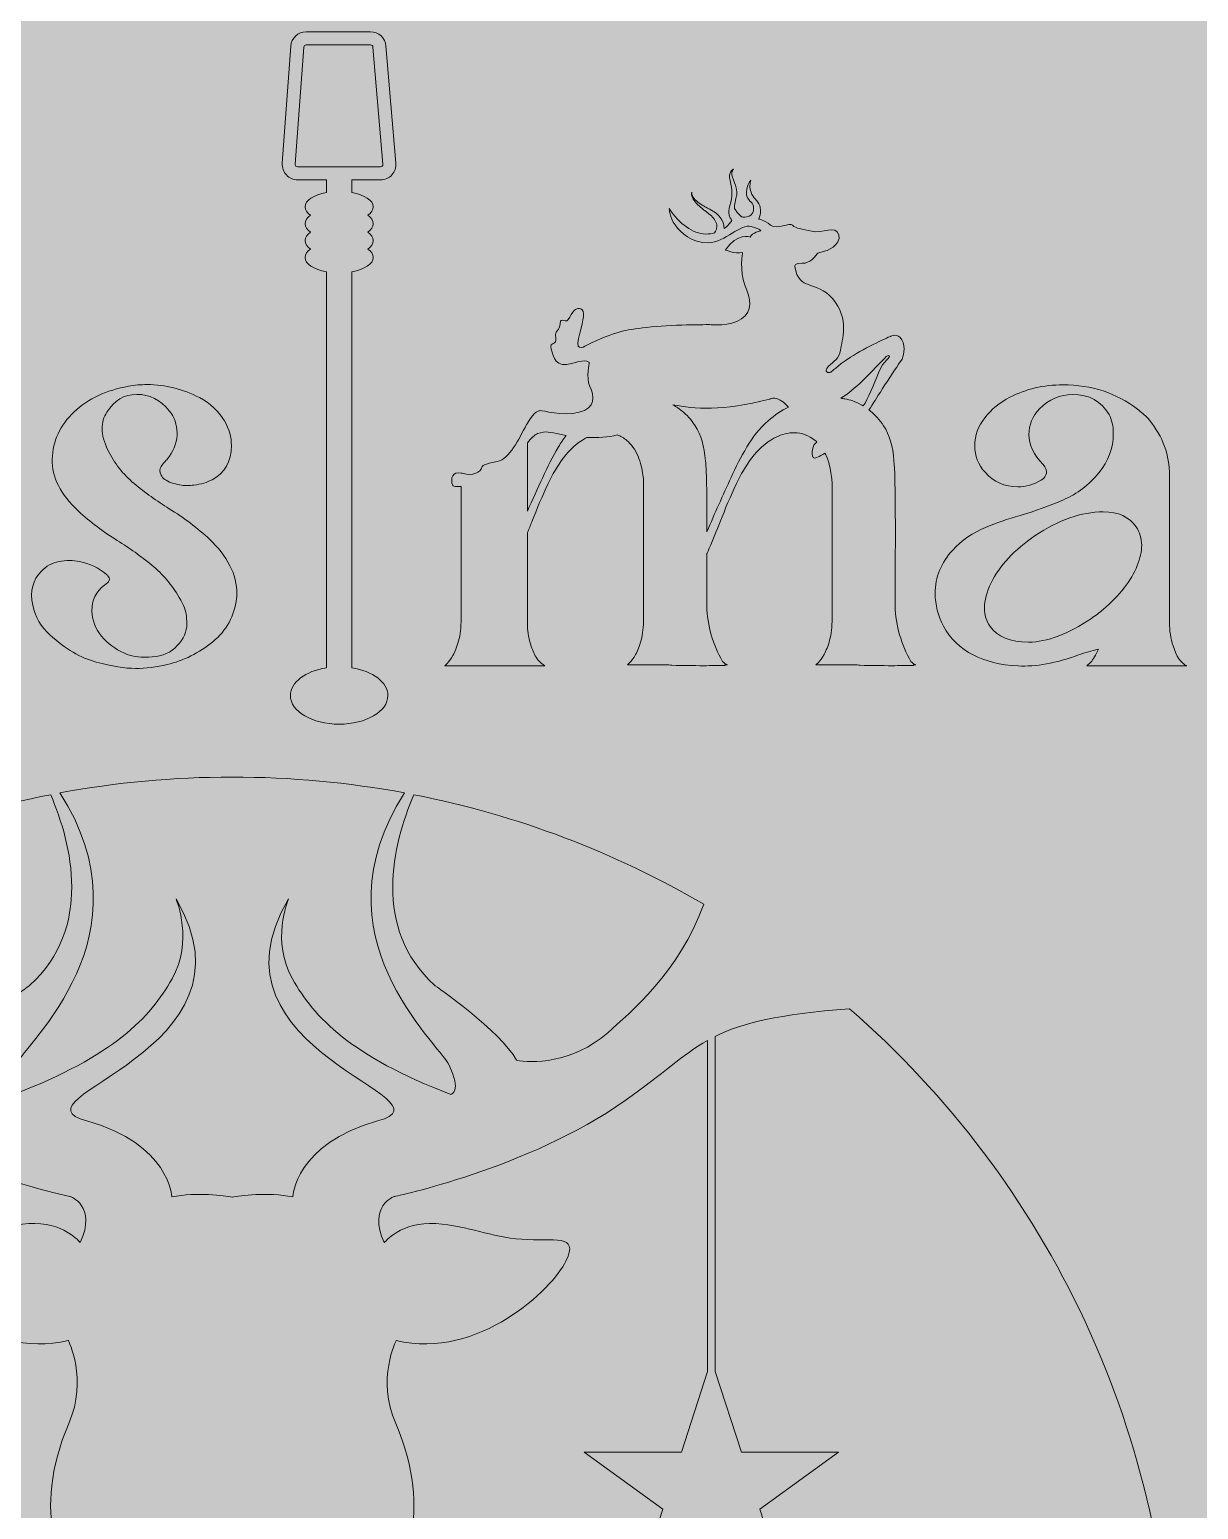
# Model space of a CAD drawing. Header units: centimetres. Extents: x 0 to 14, y -20 to 0.
# Drawn here: x 6.11 to 11.17, y -10.01 to -3.59 of the extents above; entities that cross this region are included whole.
import ezdxf

# ---------------------------------------------------------------- set-up
doc = ezdxf.new("R2010")
doc.units = ezdxf.units.CM
doc.header["$MEASUREMENT"] = 0
doc.layers.add('Layer 1', color=7, linetype='Continuous')

# ---------------------------------------------------------------- blocks, each defined once
blk = doc.blocks.new('block 3')
at = {"layer": 'Layer 1', "true_color": 0xe5c49d}
h = blk.add_hatch(color=31, dxfattribs=at)
h.dxf.hatch_style = 2
h.paths.add_polyline_path([(13.9627, -19.9756), (0.0073, -19.9756), (0.0073, -0.0394), (13.9627, -0.0394)])
blk = doc.blocks.new('block 2')
at = {"layer": 'Layer 1'}
blk.add_blockref('block 3', (0, 0), dxfattribs=at)
blk = doc.blocks.new('block 6')
at = {"layer": 'Layer 1', "lineweight": 0}
for points, knots in [([(13.0141, -0.4263), (13.0141, -0.4263), (0.9559, -0.4263), (0.9559, -0.4263), (0.6461, -0.4263), (0.3943, -0.6781), (0.3943, -0.9879), (0.3943, -0.9879), (0.3943, -19.0271), (0.3943, -19.0271), (0.3943, -19.3369), (0.6461, -19.5887), (0.9559, -19.5887), (0.9559, -19.5887), (2.2598, -19.5887), (2.2598, -19.5887), (2.2598, -19.5887), (2.2598, -18.2461), (2.2598, -18.2461), (1.7896, -18.2478), (1.3195, -18.2471), (0.8493, -18.2468), (0.8335, -18.2468), (0.8117, -18.2552), (0.8033, -18.2419), (0.7931, -18.2264), (0.8142, -18.2141), (0.8229, -18.2014), (1.0494, -17.8652), (1.2766, -17.5298), (1.5034, -17.1939), (1.5115, -17.182), (1.5284, -17.1697), (1.5224, -17.1563), (1.5143, -17.1387), (1.4932, -17.1482), (1.4781, -17.1482), (1.3765, -17.1472), (1.2745, -17.1475), (1.1626, -17.1475), (1.2133, -17.0726), (1.2583, -17.0054), (1.304, -16.9383), (1.4067, -16.7864), (1.5073, -16.633), (1.6138, -16.4836), (1.6947, -16.37), (1.7678, -16.2515), (1.8466, -16.1362), (1.8526, -16.1274), (1.8667, -16.1182), (1.8593, -16.1059), (1.8529, -16.0947), (1.8378, -16.0996), (1.8266, -16.0996), (1.7038, -16.0992), (1.5808, -16.0992), (1.4556, -16.0992), (1.5016, -16.03), (1.547, -15.96), (1.5941, -15.8907), (1.8593, -15.4983), (2.1248, -15.1062), (2.3903, -14.7137), (2.3927, -14.7102), (2.3952, -14.7063), (2.3977, -14.7028), (2.4268, -14.661), (2.4258, -14.6617), (2.4532, -14.7035), (2.6663, -15.0291), (2.8819, -15.3527), (3.0918, -15.6801), (3.1773, -15.8133), (3.2719, -15.941), (3.3499, -16.0792), (3.352, -16.0831), (3.3528, -16.0873), (3.3563, -16.0975), (3.23, -16.1094), (3.1055, -16.0929), (2.9782, -16.107), (3.1966, -16.4558), (3.4298, -16.7941), (3.6555, -17.1465), (3.6555, -17.1465), (3.3197, -17.1465), (3.3197, -17.1465), (3.3222, -17.1749), (3.3383, -17.1911), (3.3503, -17.2091), (3.5669, -17.541), (3.7842, -17.8723), (4.0012, -18.2042), (4.0089, -18.2158), (4.0262, -18.2274), (4.017, -18.2422), (4.01, -18.2535), (3.9921, -18.2468), (3.9794, -18.2468), (3.5064, -18.2471), (3.0335, -18.2471), (2.5605, -18.2471), (2.5605, -18.2471), (2.5605, -19.5887), (2.5605, -19.5887), (2.5605, -19.5887), (6.8345, -19.5887), (6.8345, -19.5887), (6.8345, -19.5887), (6.8345, -18.6097), (6.8345, -18.6097), (6.3643, -18.6111), (5.8945, -18.6107), (5.4244, -18.6104), (5.4085, -18.6104), (5.3867, -18.6185), (5.3783, -18.6055), (5.3681, -18.59), (5.3892, -18.5773), (5.3976, -18.5647), (5.6244, -18.2289), (5.8516, -17.8934), (6.0784, -17.5575), (6.0865, -17.5456), (6.1034, -17.5333), (6.0974, -17.5199), (6.0893, -17.502), (6.0682, -17.5118), (6.0531, -17.5115), (5.9511, -17.5108), (5.8495, -17.5111), (5.7377, -17.5111), (5.7883, -17.4359), (5.8333, -17.3687), (5.8787, -17.3019), (5.9817, -17.15), (6.0823, -16.9963), (6.1889, -16.8472), (6.2697, -16.7336), (6.3429, -16.6148), (6.4213, -16.4998), (6.4276, -16.491), (6.4413, -16.4815), (6.4343, -16.4695), (6.4276, -16.4583), (6.4129, -16.4628), (6.4013, -16.4628), (6.2785, -16.4625), (6.1558, -16.4628), (6.0306, -16.4628), (6.0763, -16.3936), (6.122, -16.3236), (6.1688, -16.254), (6.4343, -15.8615), (6.6998, -15.4694), (6.9653, -15.0773), (6.9678, -15.0735), (6.9702, -15.0699), (6.9727, -15.0661), (7.0019, -15.0246), (7.0008, -15.0253), (7.0283, -15.0671), (7.2414, -15.3924), (7.4566, -15.7163), (7.6665, -16.0433), (7.7523, -16.1769), (7.8466, -16.3046), (7.9246, -16.4428), (7.9267, -16.4463), (7.9278, -16.4509), (7.9313, -16.4611), (7.8051, -16.4727), (7.6802, -16.4565), (7.5529, -16.4706), (7.7713, -16.8191), (8.0044, -17.1574), (8.2306, -17.5097), (8.2306, -17.5097), (7.8944, -17.5097), (7.8944, -17.5097), (7.8972, -17.5386), (7.9134, -17.5547), (7.925, -17.5727), (8.1419, -17.9043), (8.3593, -18.2359), (8.5762, -18.5675), (8.5836, -18.5791), (8.6012, -18.5907), (8.5921, -18.6058), (8.5847, -18.6171), (8.5671, -18.6104), (8.5544, -18.6104), (8.0815, -18.6107), (7.6085, -18.6104), (7.1355, -18.6107), (7.1355, -18.6107), (7.1355, -19.5887), (7.1355, -19.5887), (7.1355, -19.5887), (11.4095, -19.5887), (11.4095, -19.5887), (11.4095, -19.5887), (11.4095, -18.2471), (11.4095, -18.2471), (10.9365, -18.2471), (10.4636, -18.2471), (9.9906, -18.2468), (9.9779, -18.2468), (9.96, -18.2535), (9.953, -18.2422), (9.9438, -18.2274), (9.9611, -18.2158), (9.9688, -18.2042), (10.1858, -17.8723), (10.4031, -17.541), (10.6197, -17.2091), (10.6317, -17.1911), (10.6478, -17.1749), (10.6503, -17.1465), (10.6503, -17.1465), (10.3145, -17.1465), (10.3145, -17.1465), (10.5402, -16.7941), (10.7734, -16.4558), (10.9918, -16.107), (10.8645, -16.0929), (10.74, -16.1094), (10.6137, -16.0975), (10.6172, -16.0873), (10.618, -16.0831), (10.6201, -16.0792), (10.6981, -15.941), (10.7927, -15.8133), (10.8782, -15.6801), (11.0881, -15.3527), (11.3037, -15.0291), (11.5168, -14.7035), (11.5442, -14.6617), (11.5432, -14.661), (11.5723, -14.7028), (11.5748, -14.7063), (11.5773, -14.7102), (11.5797, -14.7137), (11.8452, -15.1062), (12.1107, -15.4983), (12.3759, -15.8907), (12.423, -15.96), (12.4684, -16.03), (12.5144, -16.0992), (12.3892, -16.0992), (12.2662, -16.0992), (12.1434, -16.0996), (12.1322, -16.0996), (12.1171, -16.0947), (12.1107, -16.1059), (12.1033, -16.1182), (12.1174, -16.1274), (12.1234, -16.1362), (12.2022, -16.2515), (12.2753, -16.37), (12.3562, -16.4836), (12.4627, -16.633), (12.5633, -16.7864), (12.666, -16.9383), (12.7117, -17.0054), (12.7567, -17.0726), (12.8074, -17.1475), (12.6955, -17.1475), (12.5935, -17.1472), (12.4919, -17.1482), (12.4768, -17.1482), (12.4557, -17.1387), (12.4476, -17.1563), (12.4416, -17.1697), (12.4585, -17.182), (12.4666, -17.1939), (12.6934, -17.5298), (12.9206, -17.8652), (13.1471, -18.2014), (13.1558, -18.2141), (13.1769, -18.2264), (13.1667, -18.2419), (13.1583, -18.2552), (13.1365, -18.2468), (13.1207, -18.2468), (12.6505, -18.2471), (12.1804, -18.2478), (11.7102, -18.2461), (11.7102, -18.2461), (11.7102, -19.5887), (11.7102, -19.5887), (11.7102, -19.5887), (13.0141, -19.5887), (13.0141, -19.5887), (13.3239, -19.5887), (13.5757, -19.3369), (13.5757, -19.0271), (13.5757, -19.0271), (13.5757, -0.9879), (13.5757, -0.9879), (13.5757, -0.6781), (13.3239, -0.4263), (13.0141, -0.4263)], [0, 0, 0, 0, 1, 1, 1, 2, 2, 2, 3, 3, 3, 4, 4, 4, 5, 5, 5, 6, 6, 6, 7, 7, 7, 8, 8, 8, 9, 9, 9, 10, 10, 10, 11, 11, 11, 12, 12, 12, 13, 13, 13, 14, 14, 14, 15, 15, 15, 16, 16, 16, 17, 17, 17, 18, 18, 18, 19, 19, 19, 20, 20, 20, 21, 21, 21, 22, 22, 22, 23, 23, 23, 24, 24, 24, 25, 25, 25, 26, 26, 26, 27, 27, 27, 28, 28, 28, 29, 29, 29, 30, 30, 30, 31, 31, 31, 32, 32, 32, 33, 33, 33, 34, 34, 34, 35, 35, 35, 36, 36, 36, 37, 37, 37, 38, 38, 38, 39, 39, 39, 40, 40, 40, 41, 41, 41, 42, 42, 42, 43, 43, 43, 44, 44, 44, 45, 45, 45, 46, 46, 46, 47, 47, 47, 48, 48, 48, 49, 49, 49, 50, 50, 50, 51, 51, 51, 52, 52, 52, 53, 53, 53, 54, 54, 54, 55, 55, 55, 56, 56, 56, 57, 57, 57, 58, 58, 58, 59, 59, 59, 60, 60, 60, 61, 61, 61, 62, 62, 62, 63, 63, 63, 64, 64, 64, 65, 65, 65, 66, 66, 66, 67, 67, 67, 68, 68, 68, 69, 69, 69, 70, 70, 70, 71, 71, 71, 72, 72, 72, 73, 73, 73, 74, 74, 74, 75, 75, 75, 76, 76, 76, 77, 77, 77, 78, 78, 78, 79, 79, 79, 80, 80, 80, 81, 81, 81, 82, 82, 82, 83, 83, 83, 84, 84, 84, 85, 85, 85, 86, 86, 86, 87, 87, 87, 88, 88, 88, 89, 89, 89, 90, 90, 90, 91, 91, 91, 92, 92, 92, 93, 93, 93, 94, 94, 94, 95, 95, 95, 96, 96, 96, 97, 97, 97, 98, 98, 98, 99, 99, 99, 100, 100, 100, 101, 101, 101, 101]), ([(7.3057, -3.5989), (7.3057, -3.5989), (7.5846, -3.5989), (7.5846, -3.5989), (7.6197, -3.5989), (7.6486, -3.6253), (7.6514, -3.6605), (7.6514, -3.6605), (7.6946, -4.1683), (7.6946, -4.1683), (7.696, -4.1873), (7.6897, -4.2059), (7.6771, -4.2196), (7.6644, -4.2333), (7.6461, -4.2414), (7.6275, -4.2414), (7.6275, -4.2414), (7.504, -4.2414), (7.504, -4.2414), (7.504, -4.2414), (7.504, -4.2963), (7.504, -4.2963), (7.5582, -4.3061), (7.5965, -4.33), (7.5965, -4.3582), (7.5965, -4.3719), (7.5877, -4.3842), (7.5723, -4.3947), (7.5877, -4.4053), (7.5965, -4.418), (7.5965, -4.4313), (7.5965, -4.445), (7.5877, -4.4573), (7.5723, -4.4679), (7.5877, -4.4784), (7.5965, -4.4911), (7.5965, -4.5045), (7.5965, -4.5182), (7.5877, -4.5308), (7.5723, -4.5414), (7.5877, -4.5516), (7.5965, -4.5642), (7.5965, -4.578), (7.5965, -4.6057), (7.5582, -4.63), (7.504, -4.6398), (7.504, -4.6398), (7.504, -6.3573), (7.504, -6.3573), (7.5937, -6.3717), (7.6598, -6.4203), (7.6598, -6.4776), (7.6598, -6.5462), (7.5652, -6.6021), (7.4485, -6.6021), (7.3317, -6.6021), (7.2371, -6.5462), (7.2371, -6.4776), (7.2371, -6.4203), (7.3032, -6.3717), (7.3929, -6.3573), (7.3929, -6.3573), (7.3929, -4.6398), (7.3929, -4.6398), (7.3388, -4.63), (7.3004, -4.6057), (7.3004, -4.578), (7.3004, -4.5642), (7.3092, -4.5516), (7.3243, -4.5414), (7.3092, -4.5308), (7.3004, -4.5182), (7.3004, -4.5045), (7.3004, -4.4911), (7.3092, -4.4784), (7.3243, -4.4679), (7.3092, -4.4573), (7.3004, -4.445), (7.3004, -4.4313), (7.3004, -4.418), (7.3092, -4.4053), (7.3243, -4.3947), (7.3092, -4.3842), (7.3004, -4.3719), (7.3004, -4.3582), (7.3004, -4.33), (7.3388, -4.3061), (7.3929, -4.2963), (7.3929, -4.2963), (7.3929, -4.2414), (7.3929, -4.2414), (7.3929, -4.2414), (7.2688, -4.2414), (7.2688, -4.2414), (7.2501, -4.2414), (7.2322, -4.2337), (7.2196, -4.22), (7.2069, -4.2063), (7.2006, -4.1876), (7.202, -4.1693), (7.202, -4.1693), (7.2385, -3.6615), (7.2385, -3.6615), (7.2414, -3.6264), (7.2705, -3.5989), (7.3057, -3.5989)], [0, 0, 0, 0, 1, 1, 1, 2, 2, 2, 3, 3, 3, 4, 4, 4, 5, 5, 5, 6, 6, 6, 7, 7, 7, 8, 8, 8, 9, 9, 9, 10, 10, 10, 11, 11, 11, 12, 12, 12, 13, 13, 13, 14, 14, 14, 15, 15, 15, 16, 16, 16, 17, 17, 17, 18, 18, 18, 19, 19, 19, 20, 20, 20, 21, 21, 21, 22, 22, 22, 23, 23, 23, 24, 24, 24, 25, 25, 25, 26, 26, 26, 27, 27, 27, 28, 28, 28, 29, 29, 29, 30, 30, 30, 31, 31, 31, 32, 32, 32, 33, 33, 33, 34, 34, 34, 35, 35, 35, 35]), ([(7.977, -5.5127), (7.9795, -5.513), (7.9826, -5.5137), (7.9855, -5.5148), (8.0273, -5.5278), (8.0635, -5.5056), (8.0653, -5.4923), (8.0667, -5.4792), (8.0769, -5.474), (8.1328, -5.4627), (8.1891, -5.4515), (8.2253, -5.3657), (8.2612, -5.3024), (8.2622, -5.3003), (8.2633, -5.2981), (8.2647, -5.2964), (8.2977, -5.2394), (8.3139, -5.2443), (8.3206, -5.2419), (8.3273, -5.2394), (8.4166, -5.2679), (8.489, -5.2493), (8.5615, -5.2306), (8.5537, -5.1786), (8.5355, -5.1378), (8.5168, -5.0966), (8.533, -5.0355), (8.533, -5.0355), (8.533, -5.0355), (8.5298, -5.0144), (8.4577, -5.0369), (8.3856, -5.0594), (8.3779, -5.0108), (8.3677, -4.975), (8.3575, -4.9388), (8.3941, -4.9623), (8.3878, -4.9261), (8.3814, -4.8902), (8.406, -4.8976), (8.4067, -4.8638), (8.4071, -4.8304), (8.4324, -4.874), (8.4482, -4.8371), (8.4637, -4.7998), (8.4876, -4.7904), (8.5017, -4.8051), (8.5154, -4.8195), (8.5027, -4.8638), (8.4862, -4.9296), (8.4697, -4.9954), (8.5217, -4.9577), (8.5217, -4.9577), (8.6494, -4.8983), (8.6814, -4.8927), (8.782, -4.8811), (8.8822, -4.8691), (9.0513, -4.8691), (9.0559, -4.8691), (9.0601, -4.8691), (9.1428, -4.8786), (9.193, -4.8442), (9.2437, -4.8097), (9.2314, -4.758), (9.2071, -4.6972), (9.1832, -4.6367), (9.1969, -4.5565), (9.1969, -4.5565), (9.1624, -4.5639), (9.1231, -4.5452), (9.1231, -4.5452), (9.1741, -4.4686), (9.2303, -4.489), (9.2303, -4.489), (9.2384, -4.4693), (9.2767, -4.4626), (9.2767, -4.4626), (9.2767, -4.4626), (9.2795, -4.457), (9.2349, -4.4429), (9.1902, -4.4292), (9.1217, -4.5118), (9.0492, -4.5136), (8.9771, -4.5161), (8.9293, -4.4707), (8.9047, -4.4369), (8.8797, -4.4035), (8.8797, -4.3656), (8.8797, -4.3656), (8.9223, -4.4327), (8.9824, -4.4749), (9.0369, -4.476), (9.0513, -4.476), (9.0647, -4.4739), (9.0752, -4.4714), (9.0752, -4.4714), (9.0749, -4.4711), (9.0749, -4.4711), (9.0749, -4.4711), (9.0752, -4.4707), (9.0752, -4.4707), (9.0756, -4.4703), (9.0759, -4.47), (9.0763, -4.47), (9.0766, -4.4689), (9.077, -4.4682), (9.0777, -4.4675), (9.0788, -4.4661), (9.0798, -4.4647), (9.0805, -4.463), (9.0816, -4.4612), (9.0823, -4.4594), (9.083, -4.458), (9.0837, -4.4559), (9.0844, -4.4545), (9.0847, -4.4524), (9.0865, -4.4454), (9.0865, -4.4376), (9.084, -4.4299), (9.0795, -4.4148), (9.0664, -4.4), (9.0513, -4.3881), (9.0475, -4.3852), (9.0439, -4.3821), (9.0394, -4.3789), (9.0352, -4.3758), (9.0309, -4.3729), (9.0271, -4.3694), (9.019, -4.3631), (9.0109, -4.3564), (9.0035, -4.349), (8.9961, -4.3416), (8.9891, -4.3336), (8.9835, -4.3248), (8.981, -4.3202), (8.9785, -4.3153), (8.9771, -4.3103), (8.9757, -4.3054), (8.975, -4.2998), (8.9771, -4.2952), (8.9761, -4.3001), (8.9775, -4.3051), (8.9792, -4.3096), (8.9813, -4.3142), (8.9842, -4.3181), (8.9873, -4.322), (8.994, -4.3293), (9.0014, -4.336), (9.0095, -4.342), (9.0176, -4.348), (9.026, -4.3532), (9.0348, -4.3582), (9.039, -4.3606), (9.0436, -4.3627), (9.0478, -4.3652), (9.0524, -4.3673), (9.0569, -4.3701), (9.0619, -4.3729), (9.0619, -4.3729), (9.0686, -4.3768), (9.0686, -4.3768), (9.071, -4.3782), (9.0731, -4.38), (9.0752, -4.3814), (9.0752, -4.3814), (9.0823, -4.3863), (9.0823, -4.3863), (9.0844, -4.3881), (9.0861, -4.3898), (9.0886, -4.3919), (9.0904, -4.3937), (9.0925, -4.3954), (9.0946, -4.3976), (9.0946, -4.3976), (9.1002, -4.4046), (9.1002, -4.4046), (9.1013, -4.4056), (9.1023, -4.4067), (9.103, -4.4081), (9.103, -4.4081), (9.1055, -4.4116), (9.1055, -4.4116), (9.1055, -4.4116), (9.1076, -4.4155), (9.1076, -4.4155), (9.1086, -4.4169), (9.1093, -4.4183), (9.11, -4.4197), (9.115, -4.4296), (9.1171, -4.4412), (9.1171, -4.4528), (9.1343, -4.4405), (9.1452, -4.426), (9.1508, -4.418), (9.1417, -4.399), (9.1312, -4.3933), (9.1424, -4.3522), (9.1537, -4.3114), (9.1533, -4.2864), (9.1431, -4.2446), (9.1333, -4.2048), (9.1558, -4.1954), (9.1579, -4.1946), (9.1558, -4.1964), (9.1424, -4.2091), (9.1575, -4.2411), (9.1737, -4.2752), (9.1741, -4.2991), (9.1709, -4.311), (9.1677, -4.323), (9.16, -4.3515), (9.1628, -4.3649), (9.166, -4.3779), (9.193, -4.4018), (9.193, -4.4018), (9.193, -4.4018), (9.2381, -4.4102), (9.244, -4.375), (9.25, -4.3399), (9.2321, -4.343), (9.2187, -4.3188), (9.2138, -4.3093), (9.2145, -4.3001), (9.2145, -4.2921), (9.2152, -4.2681), (9.2272, -4.2506), (9.2328, -4.2428), (9.2296, -4.2551), (9.2264, -4.2748), (9.2338, -4.2952), (9.2433, -4.322), (9.263, -4.3283), (9.2715, -4.3539), (9.2753, -4.3652), (9.2778, -4.3838), (9.2676, -4.4109), (9.2676, -4.4109), (9.289, -4.4148), (9.3186, -4.4373), (9.3478, -4.4598), (9.4012, -4.4229), (9.4142, -4.438), (9.4276, -4.4535), (9.4536, -4.4524), (9.4976, -4.464), (9.5419, -4.476), (9.602, -4.4348), (9.6143, -4.4798), (9.6263, -4.5249), (9.5619, -4.5505), (9.5433, -4.553), (9.5247, -4.5551), (9.5197, -4.5632), (9.5162, -4.5674), (9.513, -4.572), (9.4898, -4.6043), (9.4557, -4.6026), (9.4213, -4.6008), (9.4234, -4.6163), (9.4234, -4.6163), (9.4424, -4.7278), (9.5145, -4.6729), (9.588, -4.7569), (9.6618, -4.8413), (9.6277, -4.9398), (9.6221, -4.9792), (9.6168, -5.0189), (9.5925, -5.0253), (9.569, -5.0509), (9.5458, -5.0766), (9.5704, -5.0798), (9.5799, -5.0752), (9.589, -5.071), (9.5989, -5.0537), (9.6646, -5.0105), (9.7304, -4.9672), (9.8394, -4.9194), (9.8394, -4.9194), (9.8394, -4.9194), (9.8693, -4.9025), (9.8883, -4.9345), (9.9073, -4.9665), (9.89, -5.0165), (9.89, -5.0165), (9.89, -5.0165), (9.787, -5.1712), (9.7666, -5.2053), (9.7613, -5.2137), (9.7539, -5.2257), (9.7451, -5.2391), (9.7473, -5.2408), (9.7497, -5.2426), (9.7522, -5.2443), (9.7708, -5.2595), (9.7898, -5.2806), (9.8088, -5.308), (9.8338, -5.3467), (9.8485, -5.3973), (9.8535, -5.4596), (9.857, -5.4972), (9.8587, -5.5591), (9.8587, -5.6456), (9.8587, -5.6456), (9.8598, -5.775), (9.8598, -5.775), (9.8598, -5.775), (9.8587, -5.9047), (9.8587, -5.9047), (9.8587, -5.9047), (9.8587, -6.0901), (9.8587, -6.0901), (9.8594, -6.1319), (9.8658, -6.1734), (9.8781, -6.2142), (9.8897, -6.255), (9.9058, -6.2933), (9.9273, -6.3299), (9.9333, -6.3366), (9.9403, -6.3415), (9.9484, -6.3447), (9.9484, -6.3447), (9.9364, -6.3447), (9.9364, -6.3447), (9.9364, -6.345), (9.9368, -6.3454), (9.9375, -6.3454), (9.9375, -6.3461), (9.9375, -6.3468), (9.9382, -6.3471), (9.908, -6.3478), (9.877, -6.3482), (9.8461, -6.3482), (9.8, -6.3482), (9.7536, -6.3475), (9.7075, -6.3464), (9.7029, -6.3464), (9.6984, -6.3457), (9.6938, -6.3447), (9.6938, -6.3447), (9.5148, -6.3447), (9.5148, -6.3447), (9.5148, -6.3447), (9.5257, -6.3345), (9.5257, -6.3345), (9.5331, -6.3271), (9.5412, -6.3158), (9.5503, -6.2997), (9.5595, -6.2842), (9.5676, -6.2631), (9.5746, -6.2374), (9.5816, -6.2114), (9.5851, -6.1797), (9.5851, -6.1421), (9.5851, -6.1421), (9.5851, -5.5517), (9.5851, -5.5517), (9.5844, -5.5334), (9.5809, -5.5098), (9.5746, -5.4814), (9.5704, -5.4624), (9.5637, -5.4441), (9.5545, -5.4265), (9.5303, -5.4409), (9.5081, -5.4529), (9.5036, -5.4451), (9.4948, -5.4314), (9.4979, -5.3899), (9.5194, -5.3783), (9.5169, -5.3762), (9.5145, -5.3737), (9.512, -5.3716), (9.4842, -5.3491), (9.454, -5.3379), (9.4216, -5.3379), (9.4216, -5.3379), (9.4118, -5.3379), (9.4118, -5.3379), (9.3847, -5.34), (9.3587, -5.3477), (9.333, -5.3618), (9.2954, -5.3836), (9.2634, -5.4121), (9.2374, -5.4469), (9.2113, -5.4821), (9.1892, -5.5193), (9.1709, -5.5587), (9.1452, -5.6129), (9.1217, -5.6681), (9.1006, -5.724), (9.0851, -5.7623), (9.0696, -5.8003), (9.0531, -5.8379), (9.0531, -5.8379), (9.0475, -5.8509), (9.0475, -5.8509), (9.0464, -5.8534), (9.0454, -5.8555), (9.0446, -5.8573), (9.0436, -5.859), (9.0429, -5.8608), (9.0422, -5.8618), (9.0422, -5.8618), (9.0422, -6.0901), (9.0422, -6.0901), (9.0432, -6.1319), (9.0496, -6.1734), (9.0612, -6.2142), (9.0728, -6.255), (9.0893, -6.2933), (9.1104, -6.3299), (9.1171, -6.3366), (9.1245, -6.3415), (9.1326, -6.3447), (9.1326, -6.3447), (9.1195, -6.3447), (9.1195, -6.3447), (9.1195, -6.3447), (9.1206, -6.3454), (9.1206, -6.3454), (9.121, -6.3461), (9.1213, -6.3468), (9.1213, -6.3471), (9.0911, -6.3478), (9.0601, -6.3482), (9.0295, -6.3482), (8.9835, -6.3482), (8.9377, -6.3475), (8.8913, -6.3464), (8.8864, -6.3464), (8.8822, -6.3457), (8.878, -6.3447), (8.878, -6.3447), (8.699, -6.3447), (8.699, -6.3447), (8.699, -6.3447), (8.7088, -6.3345), (8.7088, -6.3345), (8.7162, -6.3271), (8.7246, -6.3158), (8.7338, -6.2997), (8.7426, -6.2842), (8.7507, -6.2631), (8.7577, -6.2374), (8.7647, -6.2114), (8.7682, -6.1797), (8.7682, -6.1421), (8.7682, -6.1421), (8.7682, -5.5517), (8.7682, -5.5517), (8.7675, -5.5334), (8.764, -5.5098), (8.7577, -5.4814), (8.7514, -5.4525), (8.7394, -5.4258), (8.7218, -5.4001), (8.7137, -5.3892), (8.7049, -5.3797), (8.6955, -5.3716), (8.6824, -5.3611), (8.6684, -5.3527), (8.654, -5.347), (8.6163, -5.3586), (8.5674, -5.3604), (8.5228, -5.3583), (8.5207, -5.3593), (8.5186, -5.3604), (8.5165, -5.3618), (8.4788, -5.3836), (8.4468, -5.4121), (8.4205, -5.4469), (8.3944, -5.4821), (8.3723, -5.5193), (8.354, -5.5587), (8.329, -5.6136), (8.3055, -5.6684), (8.2837, -5.724), (8.2777, -5.7398), (8.2714, -5.7553), (8.2647, -5.7708), (8.2647, -5.7708), (8.2647, -6.1875), (8.2647, -6.1875), (8.2647, -6.1875), (8.2682, -6.2086), (8.2682, -6.2086), (8.2699, -6.2226), (8.2738, -6.2392), (8.2791, -6.2578), (8.2847, -6.2768), (8.2925, -6.2947), (8.3023, -6.3116), (8.3125, -6.3288), (8.3252, -6.3408), (8.3403, -6.3482), (8.3403, -6.3482), (7.9067, -6.3482), (7.9067, -6.3482), (7.9067, -6.3482), (7.9179, -6.3373), (7.9179, -6.3373), (7.9243, -6.3306), (7.9324, -6.3193), (7.9415, -6.3035), (7.9506, -6.2877), (7.9587, -6.267), (7.9661, -6.2409), (7.9735, -6.2153), (7.977, -6.1829), (7.977, -6.1446), (7.977, -6.1446), (7.977, -5.571), (7.977, -5.571), (7.9559, -5.5731), (7.9461, -5.5696), (7.9429, -5.5679), (7.9419, -5.5672), (7.9415, -5.5668), (7.9415, -5.5668), (7.9278, -5.5341), (7.9411, -5.5056), (7.977, -5.5127)], [0, 0, 0, 0, 1, 1, 1, 2, 2, 2, 3, 3, 3, 4, 4, 4, 5, 5, 5, 6, 6, 6, 7, 7, 7, 8, 8, 8, 9, 9, 9, 10, 10, 10, 11, 11, 11, 12, 12, 12, 13, 13, 13, 14, 14, 14, 15, 15, 15, 16, 16, 16, 17, 17, 17, 18, 18, 18, 19, 19, 19, 20, 20, 20, 21, 21, 21, 22, 22, 22, 23, 23, 23, 24, 24, 24, 25, 25, 25, 26, 26, 26, 27, 27, 27, 28, 28, 28, 29, 29, 29, 30, 30, 30, 31, 31, 31, 32, 32, 32, 33, 33, 33, 34, 34, 34, 35, 35, 35, 36, 36, 36, 37, 37, 37, 38, 38, 38, 39, 39, 39, 40, 40, 40, 41, 41, 41, 42, 42, 42, 43, 43, 43, 44, 44, 44, 45, 45, 45, 46, 46, 46, 47, 47, 47, 48, 48, 48, 49, 49, 49, 50, 50, 50, 51, 51, 51, 52, 52, 52, 53, 53, 53, 54, 54, 54, 55, 55, 55, 56, 56, 56, 57, 57, 57, 58, 58, 58, 59, 59, 59, 60, 60, 60, 61, 61, 61, 62, 62, 62, 63, 63, 63, 64, 64, 64, 65, 65, 65, 66, 66, 66, 67, 67, 67, 68, 68, 68, 69, 69, 69, 70, 70, 70, 71, 71, 71, 72, 72, 72, 73, 73, 73, 74, 74, 74, 75, 75, 75, 76, 76, 76, 77, 77, 77, 78, 78, 78, 79, 79, 79, 80, 80, 80, 81, 81, 81, 82, 82, 82, 83, 83, 83, 84, 84, 84, 85, 85, 85, 86, 86, 86, 87, 87, 87, 88, 88, 88, 89, 89, 89, 90, 90, 90, 91, 91, 91, 92, 92, 92, 93, 93, 93, 94, 94, 94, 95, 95, 95, 96, 96, 96, 97, 97, 97, 98, 98, 98, 99, 99, 99, 100, 100, 100, 101, 101, 101, 102, 102, 102, 103, 103, 103, 104, 104, 104, 105, 105, 105, 106, 106, 106, 107, 107, 107, 108, 108, 108, 109, 109, 109, 110, 110, 110, 111, 111, 111, 112, 112, 112, 113, 113, 113, 114, 114, 114, 115, 115, 115, 116, 116, 116, 117, 117, 117, 118, 118, 118, 119, 119, 119, 120, 120, 120, 121, 121, 121, 122, 122, 122, 123, 123, 123, 124, 124, 124, 125, 125, 125, 126, 126, 126, 127, 127, 127, 128, 128, 128, 129, 129, 129, 130, 130, 130, 131, 131, 131, 132, 132, 132, 133, 133, 133, 134, 134, 134, 135, 135, 135, 136, 136, 136, 137, 137, 137, 138, 138, 138, 139, 139, 139, 140, 140, 140, 141, 141, 141, 142, 142, 142, 143, 143, 143, 144, 144, 144, 145, 145, 145, 146, 146, 146, 147, 147, 147, 148, 148, 148, 149, 149, 149, 150, 150, 150, 151, 151, 151, 152, 152, 152, 153, 153, 153, 154, 154, 154, 155, 155, 155, 156, 156, 156, 157, 157, 157, 158, 158, 158, 159, 159, 159, 160, 160, 160, 161, 161, 161, 162, 162, 162, 163, 163, 163, 164, 164, 164, 165, 165, 165, 166, 166, 166, 167, 167, 167, 168, 168, 168, 169, 169, 169, 170, 170, 170, 171, 171, 171, 172, 172, 172, 173, 173, 173, 173]), ([(6.1576, -5.9385), (6.1787, -5.9164), (6.2043, -5.9026), (6.2342, -5.8967), (6.249, -5.8935), (6.2645, -5.8921), (6.2796, -5.8921), (6.2943, -5.8921), (6.3088, -5.8935), (6.3235, -5.8967), (6.3668, -5.9055), (6.4051, -5.9241), (6.4385, -5.9512), (6.442, -5.9543), (6.4456, -5.9578), (6.4484, -5.9624), (6.4508, -5.9652), (6.4522, -5.9687), (6.4522, -5.9723), (6.4522, -5.9723), (6.4522, -5.9751), (6.4522, -5.9751), (6.4515, -5.9796), (6.4494, -5.9839), (6.4459, -5.9874), (6.442, -5.9906), (6.4378, -5.9937), (6.4329, -5.9969), (6.4329, -5.9969), (6.4311, -5.9986), (6.4311, -5.9986), (6.3946, -6.0275), (6.3763, -6.064), (6.3763, -6.1091), (6.3763, -6.114), (6.3766, -6.1189), (6.3773, -6.1238), (6.3826, -6.1657), (6.3998, -6.2019), (6.429, -6.2318), (6.4579, -6.262), (6.4909, -6.2842), (6.5289, -6.299), (6.5563, -6.3092), (6.5926, -6.313), (6.6379, -6.3102), (6.6833, -6.3077), (6.7195, -6.2912), (6.7469, -6.2613), (6.7744, -6.2318), (6.7881, -6.1998), (6.7881, -6.1657), (6.7881, -6.1632), (6.7874, -6.1523), (6.7863, -6.1323), (6.7849, -6.1126), (6.7747, -6.0859), (6.755, -6.0524), (6.7234, -5.9976), (6.684, -5.9512), (6.6365, -5.9125), (6.589, -5.8738), (6.5391, -5.8379), (6.4867, -5.8052), (6.4259, -5.7676), (6.3696, -5.7247), (6.3179, -5.6776), (6.2405, -5.6058), (6.2029, -5.5306), (6.2047, -5.4522), (6.2068, -5.3734), (6.2381, -5.3055), (6.2996, -5.2475), (6.3612, -5.1898), (6.4396, -5.1529), (6.5352, -5.1364), (6.5627, -5.1315), (6.5897, -5.129), (6.6165, -5.129), (6.6949, -5.129), (6.7705, -5.148), (6.8426, -5.1856), (6.8897, -5.2106), (6.9256, -5.2443), (6.9512, -5.2869), (6.9713, -5.3217), (6.9815, -5.3572), (6.9815, -5.3938), (6.9801, -5.4634), (6.9527, -5.513), (6.8985, -5.5415), (6.8763, -5.5534), (6.8496, -5.5615), (6.818, -5.565), (6.8085, -5.5665), (6.7986, -5.5672), (6.7888, -5.5672), (6.7677, -5.5672), (6.7452, -5.5629), (6.722, -5.5549), (6.6984, -5.5464), (6.6833, -5.5355), (6.6766, -5.5214), (6.6699, -5.5074), (6.6703, -5.4951), (6.6769, -5.4838), (6.684, -5.4729), (6.691, -5.4645), (6.6977, -5.4585), (6.7002, -5.456), (6.7023, -5.4536), (6.704, -5.4511), (6.7293, -5.4212), (6.7434, -5.3868), (6.7459, -5.3481), (6.7459, -5.3481), (6.7459, -5.3389), (6.7459, -5.3389), (6.7459, -5.3031), (6.7346, -5.2711), (6.7121, -5.2429), (6.6734, -5.1951), (6.6263, -5.1712), (6.5711, -5.1715), (6.5162, -5.1719), (6.4726, -5.1976), (6.4413, -5.2486), (6.428, -5.27), (6.4209, -5.2936), (6.4209, -5.3196), (6.4209, -5.3484), (6.4294, -5.3794), (6.4459, -5.4128), (6.4737, -5.4701), (6.5117, -5.5183), (6.5591, -5.558), (6.607, -5.5974), (6.658, -5.634), (6.7114, -5.6674), (6.7758, -5.7068), (6.8345, -5.7514), (6.8872, -5.8007), (6.9235, -5.8341), (6.9527, -5.872), (6.9752, -5.9146), (6.9952, -5.9529), (7.005, -5.9941), (7.005, -6.038), (7.005, -6.044), (7.0047, -6.05), (7.0033, -6.0553), (6.9948, -6.1326), (6.9604, -6.1956), (6.9006, -6.2444), (6.8408, -6.2937), (6.7747, -6.3267), (6.7023, -6.3436), (6.6566, -6.3545), (6.6108, -6.3601), (6.5651, -6.3601), (6.5198, -6.3601), (6.4631, -6.351), (6.3956, -6.3327), (6.3281, -6.3144), (6.2609, -6.2754), (6.1948, -6.2149), (6.1558, -6.1797), (6.1308, -6.1365), (6.1199, -6.0855), (6.1076, -6.0257), (6.1203, -5.9768), (6.1576, -5.9385)], [0, 0, 0, 0, 1, 1, 1, 2, 2, 2, 3, 3, 3, 4, 4, 4, 5, 5, 5, 6, 6, 6, 7, 7, 7, 8, 8, 8, 9, 9, 9, 10, 10, 10, 11, 11, 11, 12, 12, 12, 13, 13, 13, 14, 14, 14, 15, 15, 15, 16, 16, 16, 17, 17, 17, 18, 18, 18, 19, 19, 19, 20, 20, 20, 21, 21, 21, 22, 22, 22, 23, 23, 23, 24, 24, 24, 25, 25, 25, 26, 26, 26, 27, 27, 27, 28, 28, 28, 29, 29, 29, 30, 30, 30, 31, 31, 31, 32, 32, 32, 33, 33, 33, 34, 34, 34, 35, 35, 35, 36, 36, 36, 37, 37, 37, 38, 38, 38, 39, 39, 39, 40, 40, 40, 41, 41, 41, 42, 42, 42, 43, 43, 43, 44, 44, 44, 45, 45, 45, 46, 46, 46, 47, 47, 47, 48, 48, 48, 49, 49, 49, 50, 50, 50, 51, 51, 51, 52, 52, 52, 53, 53, 53, 54, 54, 54, 55, 55, 55, 56, 56, 56, 57, 57, 57, 57]), ([(10.69, -6.3492), (10.69, -6.3492), (10.7066, -6.3327), (10.7066, -6.3327), (10.7175, -6.3211), (10.7284, -6.3021), (10.7396, -6.2761), (10.7104, -6.2835), (10.6816, -6.2919), (10.6538, -6.3018), (10.5557, -6.3376), (10.4681, -6.3535), (10.3915, -6.3492), (10.3145, -6.345), (10.2494, -6.3292), (10.1967, -6.3018), (10.1411, -6.2729), (10.0986, -6.2314), (10.0687, -6.1766), (10.0444, -6.1316), (10.0321, -6.0844), (10.0321, -6.0352), (10.0321, -5.9642), (10.0574, -5.9012), (10.1081, -5.8474), (10.1481, -5.8038), (10.1956, -5.7711), (10.2505, -5.7486), (10.2976, -5.7293), (10.3475, -5.712), (10.3999, -5.6966), (10.465, -5.6779), (10.5276, -5.6551), (10.5881, -5.6287), (10.6482, -5.6023), (10.6995, -5.5633), (10.7414, -5.5123), (10.7832, -5.4613), (10.8043, -5.405), (10.8043, -5.3435), (10.8043, -5.308), (10.798, -5.2802), (10.786, -5.2595), (10.7526, -5.2011), (10.6999, -5.1719), (10.6281, -5.1719), (10.5729, -5.1719), (10.5251, -5.1926), (10.485, -5.2341), (10.4537, -5.2654), (10.4383, -5.3031), (10.4383, -5.3463), (10.4383, -5.3899), (10.459, -5.4332), (10.5005, -5.4757), (10.5223, -5.5025), (10.5195, -5.525), (10.4921, -5.5432), (10.4594, -5.5629), (10.4252, -5.5724), (10.3901, -5.5724), (10.3335, -5.5724), (10.2863, -5.5517), (10.2484, -5.5095), (10.2185, -5.4761), (10.2037, -5.4378), (10.2037, -5.3945), (10.2037, -5.3502), (10.2181, -5.3097), (10.247, -5.2732), (10.2761, -5.2366), (10.3124, -5.2067), (10.3563, -5.1839), (10.4256, -5.148), (10.5023, -5.1301), (10.5863, -5.1301), (10.7104, -5.1301), (10.818, -5.1652), (10.9091, -5.2359), (10.9256, -5.2479), (10.9408, -5.2612), (10.9548, -5.276), (10.9548, -5.276), (10.9612, -5.2834), (10.9612, -5.2834), (11.0192, -5.3555), (11.048, -5.4356), (11.048, -5.5232), (11.048, -5.5232), (11.048, -6.1622), (11.048, -6.1622), (11.048, -6.1963), (11.0529, -6.2297), (11.0635, -6.2624), (11.0776, -6.3081), (11.0976, -6.3369), (11.1236, -6.3492), (11.1236, -6.3492), (10.69, -6.3492), (10.69, -6.3492)], [0, 0, 0, 0, 1, 1, 1, 2, 2, 2, 3, 3, 3, 4, 4, 4, 5, 5, 5, 6, 6, 6, 7, 7, 7, 8, 8, 8, 9, 9, 9, 10, 10, 10, 11, 11, 11, 12, 12, 12, 13, 13, 13, 14, 14, 14, 15, 15, 15, 16, 16, 16, 17, 17, 17, 18, 18, 18, 19, 19, 19, 20, 20, 20, 21, 21, 21, 22, 22, 22, 23, 23, 23, 24, 24, 24, 25, 25, 25, 26, 26, 26, 27, 27, 27, 28, 28, 28, 29, 29, 29, 30, 30, 30, 31, 31, 31, 32, 32, 32, 33, 33, 33, 33]), ([(7.6152, -8.3227), (7.2561, -8.4226), (7.2473, -8.6522), (7.2473, -8.6522), (7.1373, -8.6297), (7.0184, -8.6477), (6.985, -8.6533), (6.9516, -8.6477), (6.8327, -8.6297), (6.7227, -8.6522), (6.7227, -8.6522), (6.7139, -8.4226), (6.3548, -8.3227), (5.9958, -8.2229), (7.1369, -8.0266), (6.7413, -7.3599), (6.7448, -7.3683), (6.8159, -7.5428), (6.7241, -7.7063), (6.6298, -7.874), (6.4712, -8.0418), (6.0369, -8.2081), (6.0369, -8.2081), (5.9888, -8.1947), (6.0447, -8.0815), (6.0957, -7.9778), (6.6355, -7.522), (6.2381, -6.8999), (6.4804, -6.8549), (6.7301, -6.8314), (6.985, -6.8314), (7.2399, -6.8314), (7.4896, -6.8549), (7.7319, -6.8999), (7.3345, -7.522), (7.8743, -7.9778), (7.9253, -8.0815), (7.9812, -8.1947), (7.9331, -8.2081), (7.9331, -8.2081), (7.4988, -8.0418), (7.3402, -7.874), (7.2459, -7.7063), (7.1541, -7.5428), (7.2252, -7.3683), (7.2287, -7.3599), (6.8331, -8.0266), (7.9742, -8.2229), (7.6152, -8.3227)], [0, 0, 0, 0, 1, 1, 1, 2, 2, 2, 3, 3, 3, 4, 4, 4, 5, 5, 5, 6, 6, 6, 7, 7, 7, 8, 8, 8, 9, 9, 9, 10, 10, 10, 11, 11, 11, 12, 12, 12, 13, 13, 13, 14, 14, 14, 15, 15, 15, 16, 16, 16, 16]), ([(5.7532, -8.0593), (5.6927, -8.0727), (5.5091, -8.0755), (5.3575, -7.9401), (5.2591, -7.8526), (5.0491, -7.6774), (4.9401, -7.3828), (5.3241, -7.1588), (5.7479, -6.9959), (6.198, -6.9077), (6.2901, -7.1246), (6.3795, -7.4858), (6.108, -7.7341), (6.108, -7.7341), (5.8179, -7.9342), (5.7532, -8.0593)], [0, 0, 0, 0, 1, 1, 1, 2, 2, 2, 3, 3, 3, 4, 4, 4, 5, 5, 5, 5]), ([(7.862, -7.7341), (7.5905, -7.4858), (7.6799, -7.1246), (7.772, -6.9077), (8.2221, -6.9959), (8.6459, -7.1588), (9.0299, -7.3828), (8.9209, -7.6774), (8.7109, -7.8526), (8.6125, -7.9401), (8.4609, -8.0755), (8.2773, -8.0727), (8.2168, -8.0593), (8.1521, -7.9342), (7.862, -7.7341), (7.862, -7.7341)], [0, 0, 0, 0, 1, 1, 1, 2, 2, 2, 3, 3, 3, 4, 4, 4, 5, 5, 5, 5]), ([(10.2649, -13.3229), (10.2649, -13.3229), (10.2649, -12.5095), (10.2649, -12.5095), (9.9639, -12.1572), (9.6632, -11.8048), (9.3622, -11.4525), (9.0615, -11.8048), (8.7605, -12.1572), (8.4598, -12.5095), (8.4598, -12.5095), (8.4598, -14.7063), (8.4598, -14.7063), (8.4257, -14.7193), (8.3916, -14.732), (8.3572, -14.7443), (8.3572, -14.7443), (8.3572, -13.6306), (8.3572, -13.6306), (8.3572, -13.6306), (7.4801, -13.6306), (7.4801, -13.6306), (7.4801, -13.6306), (7.1253, -13.2621), (7.1253, -13.2621), (7.1253, -13.2621), (6.7705, -13.6306), (6.7705, -13.6306), (6.7705, -13.6306), (5.5446, -13.6306), (5.5446, -13.6306), (5.5446, -13.6306), (5.5446, -14.719), (5.5446, -14.719), (5.5334, -14.7148), (5.5218, -14.7105), (5.5102, -14.706), (5.5102, -14.706), (5.5102, -12.5095), (5.5102, -12.5095), (5.2095, -12.1572), (4.9085, -11.8048), (4.6078, -11.4525), (4.3068, -11.8048), (4.0061, -12.1572), (3.7051, -12.5095), (3.7051, -12.5095), (3.7051, -13.3229), (3.7051, -13.3229), (3.2054, -12.6463), (2.9097, -11.8104), (2.9097, -10.9067), (2.9097, -9.6829), (3.4519, -8.5833), (4.3086, -7.836), (4.6187, -7.8607), (4.7734, -7.8969), (4.8916, -7.9559), (4.8916, -7.9559), (4.8916, -9.4097), (4.8916, -9.4097), (4.8916, -9.4097), (4.778, -9.7592), (4.778, -9.7592), (4.778, -9.7592), (4.3571, -9.7592), (4.3571, -9.7592), (4.3571, -9.7592), (4.6978, -10.0068), (4.6978, -10.0068), (4.6978, -10.0068), (4.5674, -10.4073), (4.5674, -10.4073), (4.5674, -10.4073), (4.9081, -10.1598), (4.9081, -10.1598), (4.9081, -10.1598), (5.2489, -10.4073), (5.2489, -10.4073), (5.2489, -10.4073), (5.1188, -10.0068), (5.1188, -10.0068), (5.1188, -10.0068), (5.4595, -9.7592), (5.4595, -9.7592), (5.4595, -9.7592), (5.0382, -9.7592), (5.0382, -9.7592), (5.0382, -9.7592), (4.925, -9.4097), (4.925, -9.4097), (4.925, -9.4097), (4.925, -7.9735), (4.925, -7.9735), (5.0326, -8.0347), (5.1167, -8.1181), (5.2819, -8.2345), (5.7057, -8.5327), (6.2824, -8.6501), (6.2824, -8.6501), (6.2824, -8.6501), (6.3988, -8.6906), (6.3264, -8.8506), (6.3264, -8.8506), (6.2507, -8.757), (6.1027, -8.7679), (5.9546, -8.7788), (5.8696, -8.8259), (5.7299, -8.8361), (5.59, -8.8463), (5.4796, -8.8098), (5.5383, -8.9304), (5.5974, -9.051), (5.9149, -9.3601), (6.274, -9.2747), (6.274, -9.2747), (6.3608, -9.4406), (6.2764, -9.6351), (6.192, -9.8289), (6.186, -10.0019), (6.21, -10.1134), (6.2332, -10.2252), (6.249, -10.5294), (6.0665, -10.7333), (5.884, -10.9373), (5.9135, -11.2081), (5.9902, -11.4887), (5.9902, -11.4887), (6.0549, -11.4064), (6.1526, -11.6336), (6.2507, -11.8611), (6.2687, -11.7355), (6.2687, -11.7355), (6.2687, -11.7355), (6.3373, -11.7299), (6.3626, -11.8787), (6.3882, -12.0278), (6.4413, -11.9613), (6.4413, -11.9613), (6.4413, -11.9613), (6.543, -11.9592), (6.594, -12.0984), (6.6439, -12.2342), (6.703, -12.5254), (6.985, -12.6523), (7.267, -12.5254), (7.3261, -12.2342), (7.376, -12.0984), (7.427, -11.9592), (7.5287, -11.9613), (7.5287, -11.9613), (7.5287, -11.9613), (7.5818, -12.0278), (7.6074, -11.8787), (7.6327, -11.7299), (7.7013, -11.7355), (7.7013, -11.7355), (7.7013, -11.7355), (7.7193, -11.8611), (7.8174, -11.6336), (7.9151, -11.4064), (7.9798, -11.4887), (7.9798, -11.4887), (8.0565, -11.2081), (8.086, -10.9373), (7.9035, -10.7333), (7.721, -10.5294), (7.7368, -10.2252), (7.76, -10.1134), (7.784, -10.0019), (7.778, -9.8289), (7.6936, -9.6351), (7.6092, -9.4406), (7.696, -9.2747), (7.696, -9.2747), (8.0551, -9.3601), (8.3726, -9.051), (8.4317, -8.9304), (8.4904, -8.8098), (8.38, -8.8463), (8.2401, -8.8361), (8.1004, -8.8259), (8.0154, -8.7788), (7.8673, -8.7679), (7.7193, -8.757), (7.6436, -8.8506), (7.6436, -8.8506), (7.5712, -8.6906), (7.6876, -8.6501), (7.6876, -8.6501), (7.6876, -8.6501), (8.2643, -8.5327), (8.6881, -8.2345), (8.8533, -8.1181), (8.9374, -8.0347), (9.045, -7.9735), (9.045, -7.9735), (9.045, -9.4097), (9.045, -9.4097), (9.045, -9.4097), (8.9318, -9.7592), (8.9318, -9.7592), (8.9318, -9.7592), (8.5105, -9.7592), (8.5105, -9.7592), (8.5105, -9.7592), (8.8512, -10.0068), (8.8512, -10.0068), (8.8512, -10.0068), (8.7211, -10.4073), (8.7211, -10.4073), (8.7211, -10.4073), (9.0619, -10.1598), (9.0619, -10.1598), (9.0619, -10.1598), (9.4026, -10.4073), (9.4026, -10.4073), (9.4026, -10.4073), (9.2722, -10.0068), (9.2722, -10.0068), (9.2722, -10.0068), (9.6129, -9.7592), (9.6129, -9.7592), (9.6129, -9.7592), (9.192, -9.7592), (9.192, -9.7592), (9.192, -9.7592), (9.0784, -9.4097), (9.0784, -9.4097), (9.0784, -9.4097), (9.0784, -7.9559), (9.0784, -7.9559), (9.1966, -7.8969), (9.3513, -7.8607), (9.6614, -7.836), (10.5181, -8.5833), (11.0603, -9.6829), (11.0603, -10.9067), (11.0603, -11.8104), (10.7649, -12.6463), (10.2649, -13.3229)], [0, 0, 0, 0, 1, 1, 1, 2, 2, 2, 3, 3, 3, 4, 4, 4, 5, 5, 5, 6, 6, 6, 7, 7, 7, 8, 8, 8, 9, 9, 9, 10, 10, 10, 11, 11, 11, 12, 12, 12, 13, 13, 13, 14, 14, 14, 15, 15, 15, 16, 16, 16, 17, 17, 17, 18, 18, 18, 19, 19, 19, 20, 20, 20, 21, 21, 21, 22, 22, 22, 23, 23, 23, 24, 24, 24, 25, 25, 25, 26, 26, 26, 27, 27, 27, 28, 28, 28, 29, 29, 29, 30, 30, 30, 31, 31, 31, 32, 32, 32, 33, 33, 33, 34, 34, 34, 35, 35, 35, 36, 36, 36, 37, 37, 37, 38, 38, 38, 39, 39, 39, 40, 40, 40, 41, 41, 41, 42, 42, 42, 43, 43, 43, 44, 44, 44, 45, 45, 45, 46, 46, 46, 47, 47, 47, 48, 48, 48, 49, 49, 49, 50, 50, 50, 51, 51, 51, 52, 52, 52, 53, 53, 53, 54, 54, 54, 55, 55, 55, 56, 56, 56, 57, 57, 57, 58, 58, 58, 59, 59, 59, 60, 60, 60, 61, 61, 61, 62, 62, 62, 63, 63, 63, 64, 64, 64, 65, 65, 65, 66, 66, 66, 67, 67, 67, 68, 68, 68, 69, 69, 69, 70, 70, 70, 71, 71, 71, 72, 72, 72, 73, 73, 73, 74, 74, 74, 75, 75, 75, 76, 76, 76, 77, 77, 77, 78, 78, 78, 79, 79, 79, 80, 80, 80, 80])]:
    blk.add_open_spline(points, degree=3, knots=knots, dxfattribs=at)
blk = doc.blocks.new('block 5')
at = {"layer": 'Layer 1', "true_color": 0x5b1a0e}
h = blk.add_hatch(color=28, dxfattribs=at)
h.dxf.hatch_style = 2
edge = h.paths.add_edge_path()
edge.add_spline(control_points=[(7.2612, -4.1813), (7.2623, -4.1826), (7.2649, -4.1847), (7.2689, -4.1847), (7.2689, -4.1847), (7.6275, -4.1847), (7.6275, -4.1847), (7.6315, -4.1847), (7.6341, -4.1826), (7.6353, -4.1813), (7.6365, -4.18), (7.6384, -4.1772), (7.638, -4.1732), (7.638, -4.1732), (7.5951, -3.6654), (7.5951, -3.6654), (7.5946, -3.6598), (7.59, -3.6557), (7.5845, -3.6557), (7.5845, -3.6557), (7.3058, -3.6557), (7.3058, -3.6557), (7.3003, -3.6557), (7.2956, -3.66), (7.2952, -3.6655), (7.2952, -3.6655), (7.2584, -4.1733), (7.2584, -4.1733), (7.2581, -4.1773), (7.26, -4.18), (7.2612, -4.1813)], knot_values=[0, 0, 0, 0, 1, 1, 1, 2, 2, 2, 3, 3, 3, 4, 4, 4, 5, 5, 5, 6, 6, 6, 7, 7, 7, 8, 8, 8, 9, 9, 9, 10, 10, 10, 10], degree=3, periodic=1)
h = blk.add_hatch(color=28, dxfattribs=at)
h.dxf.hatch_style = 2
edge = h.paths.add_edge_path()
edge.add_spline(control_points=[(9.711, -5.2166), (9.7135, -5.2176), (9.7164, -5.2192), (9.7198, -5.2211), (9.7416, -5.1937), (9.7663, -5.1287), (9.7869, -5.0774), (9.8084, -5.0237), (9.8426, -5.0093), (9.8318, -5.0048), (9.821, -5.0001), (9.8283, -5.0027), (9.7194, -5.1101), (9.6851, -5.1441), (9.6524, -5.1694), (9.6237, -5.1884), (9.6293, -5.1891), (9.6351, -5.1901), (9.6412, -5.1911), (9.6628, -5.1947), (9.686, -5.2032), (9.711, -5.2166)], knot_values=[0, 0, 0, 0, 1, 1, 1, 2, 2, 2, 3, 3, 3, 4, 4, 4, 5, 5, 5, 6, 6, 6, 7, 7, 7, 7], degree=3, periodic=1)
h = blk.add_hatch(color=28, dxfattribs=at)
h.dxf.hatch_style = 2
edge = h.paths.add_edge_path()
edge.add_spline(control_points=[(8.9919, -5.3079), (9.0167, -5.3468), (9.0317, -5.3973), (9.0366, -5.4594), (9.039, -5.4855), (9.0407, -5.5267), (9.0416, -5.583), (9.0425, -5.6392), (9.043, -5.7006), (9.043, -5.767), (9.0764, -5.6878), (9.1115, -5.6094), (9.148, -5.5314), (9.168, -5.4864), (9.1906, -5.4425), (9.2159, -5.3996), (9.2411, -5.3566), (9.2721, -5.3188), (9.3086, -5.2859), (9.3356, -5.2622), (9.3647, -5.2423), (9.396, -5.2266), (9.3937, -5.2245), (9.3915, -5.2223), (9.3894, -5.2199), (9.3489, -5.1737), (9.3148, -5.1917), (9.3148, -5.1917), (9.1068, -5.2471), (8.9889, -5.2342), (8.8954, -5.2171), (8.904, -5.221), (8.9175, -5.2302), (8.9358, -5.2445), (8.9549, -5.2593), (8.9736, -5.2805), (8.9919, -5.3079)], knot_values=[0, 0, 0, 0, 1, 1, 1, 2, 2, 2, 3, 3, 3, 4, 4, 4, 5, 5, 5, 6, 6, 6, 7, 7, 7, 8, 8, 8, 9, 9, 9, 10, 10, 10, 11, 11, 11, 12, 12, 12, 12], degree=3, periodic=1)
h = blk.add_hatch(color=28, dxfattribs=at)
h.dxf.hatch_style = 2
edge = h.paths.add_edge_path()
edge.add_spline(control_points=[(8.3992, -5.3996), (8.4094, -5.3821), (8.4207, -5.3653), (8.4332, -5.3495), (8.4216, -5.3477), (8.412, -5.346), (8.4054, -5.3447), (8.3616, -5.336), (8.3471, -5.3287), (8.3082, -5.3418), (8.2952, -5.3462), (8.2817, -5.3614), (8.2646, -5.3822), (8.2646, -5.3822), (8.2646, -5.6783), (8.2646, -5.6783), (8.2864, -5.6291), (8.3086, -5.5801), (8.3312, -5.5314), (8.3512, -5.4864), (8.3738, -5.4425), (8.3992, -5.3996)], knot_values=[0, 0, 0, 0, 1, 1, 1, 2, 2, 2, 3, 3, 3, 4, 4, 4, 5, 5, 5, 6, 6, 6, 7, 7, 7, 7], degree=3, periodic=1)
h = blk.add_hatch(color=28, dxfattribs=at)
h.dxf.hatch_style = 2
edge = h.paths.add_edge_path()
edge.add_spline(control_points=[(10.7605, -5.6811), (10.6661, -5.6811), (10.5679, -5.7155), (10.4658, -5.7842), (10.3751, -5.8457), (10.3115, -5.9138), (10.275, -5.9886), (10.2555, -6.0283), (10.2458, -6.0648), (10.2458, -6.0982), (10.2458, -6.128), (10.254, -6.1547), (10.2705, -6.1785), (10.3014, -6.2229), (10.3568, -6.2454), (10.4365, -6.246), (10.4365, -6.246), (10.4383, -6.246), (10.4383, -6.246), (10.5168, -6.246), (10.6071, -6.2116), (10.7094, -6.1429), (10.7276, -6.1308), (10.7446, -6.1179), (10.7605, -6.1045), (10.8323, -6.0437), (10.8816, -5.9802), (10.9083, -5.9138), (10.9211, -5.8822), (10.9274, -5.853), (10.9274, -5.8262), (10.9274, -5.7965), (10.9192, -5.7697), (10.9029, -5.7459), (10.8736, -5.7028), (10.8262, -5.6811), (10.7605, -5.6811)], knot_values=[0, 0, 0, 0, 1, 1, 1, 2, 2, 2, 3, 3, 3, 4, 4, 4, 5, 5, 5, 6, 6, 6, 7, 7, 7, 8, 8, 8, 9, 9, 9, 10, 10, 10, 11, 11, 11, 12, 12, 12, 12], degree=3, periodic=1)
at = {"layer": 'Layer 1', "lineweight": 0}
for points, knots in [([(7.2612, -4.1813), (7.2623, -4.1826), (7.2649, -4.1847), (7.2689, -4.1847), (7.2689, -4.1847), (7.6275, -4.1847), (7.6275, -4.1847), (7.6315, -4.1847), (7.6341, -4.1826), (7.6353, -4.1813), (7.6365, -4.18), (7.6384, -4.1772), (7.638, -4.1732), (7.638, -4.1732), (7.5951, -3.6654), (7.5951, -3.6654), (7.5946, -3.6598), (7.59, -3.6557), (7.5845, -3.6557), (7.5845, -3.6557), (7.3058, -3.6557), (7.3058, -3.6557), (7.3003, -3.6557), (7.2956, -3.66), (7.2952, -3.6655), (7.2952, -3.6655), (7.2584, -4.1733), (7.2584, -4.1733), (7.2581, -4.1773), (7.26, -4.18), (7.2612, -4.1813)], [0, 0, 0, 0, 1, 1, 1, 2, 2, 2, 3, 3, 3, 4, 4, 4, 5, 5, 5, 6, 6, 6, 7, 7, 7, 8, 8, 8, 9, 9, 9, 10, 10, 10, 10]), ([(9.711, -5.2166), (9.7135, -5.2176), (9.7164, -5.2192), (9.7198, -5.2211), (9.7416, -5.1937), (9.7663, -5.1287), (9.7869, -5.0774), (9.8084, -5.0237), (9.8426, -5.0093), (9.8318, -5.0048), (9.821, -5.0001), (9.8283, -5.0027), (9.7194, -5.1101), (9.6851, -5.1441), (9.6524, -5.1694), (9.6237, -5.1884), (9.6293, -5.1891), (9.6351, -5.1901), (9.6412, -5.1911), (9.6628, -5.1947), (9.686, -5.2032), (9.711, -5.2166)], [0, 0, 0, 0, 1, 1, 1, 2, 2, 2, 3, 3, 3, 4, 4, 4, 5, 5, 5, 6, 6, 6, 7, 7, 7, 7]), ([(8.9919, -5.3079), (9.0167, -5.3468), (9.0317, -5.3973), (9.0366, -5.4594), (9.039, -5.4855), (9.0407, -5.5267), (9.0416, -5.583), (9.0425, -5.6392), (9.043, -5.7006), (9.043, -5.767), (9.0764, -5.6878), (9.1115, -5.6094), (9.148, -5.5314), (9.168, -5.4864), (9.1906, -5.4425), (9.2159, -5.3996), (9.2411, -5.3566), (9.2721, -5.3188), (9.3086, -5.2859), (9.3356, -5.2622), (9.3647, -5.2423), (9.396, -5.2266), (9.3937, -5.2245), (9.3915, -5.2223), (9.3894, -5.2199), (9.3489, -5.1737), (9.3148, -5.1917), (9.3148, -5.1917), (9.1068, -5.2471), (8.9889, -5.2342), (8.8954, -5.2171), (8.904, -5.221), (8.9175, -5.2302), (8.9358, -5.2445), (8.9549, -5.2593), (8.9736, -5.2805), (8.9919, -5.3079)], [0, 0, 0, 0, 1, 1, 1, 2, 2, 2, 3, 3, 3, 4, 4, 4, 5, 5, 5, 6, 6, 6, 7, 7, 7, 8, 8, 8, 9, 9, 9, 10, 10, 10, 11, 11, 11, 12, 12, 12, 12]), ([(8.3992, -5.3996), (8.4094, -5.3821), (8.4207, -5.3653), (8.4332, -5.3495), (8.4216, -5.3477), (8.412, -5.346), (8.4054, -5.3447), (8.3616, -5.336), (8.3471, -5.3287), (8.3082, -5.3418), (8.2952, -5.3462), (8.2817, -5.3614), (8.2646, -5.3822), (8.2646, -5.3822), (8.2646, -5.6783), (8.2646, -5.6783), (8.2864, -5.6291), (8.3086, -5.5801), (8.3312, -5.5314), (8.3512, -5.4864), (8.3738, -5.4425), (8.3992, -5.3996)], [0, 0, 0, 0, 1, 1, 1, 2, 2, 2, 3, 3, 3, 4, 4, 4, 5, 5, 5, 6, 6, 6, 7, 7, 7, 7]), ([(10.7605, -5.6811), (10.6661, -5.6811), (10.5679, -5.7155), (10.4658, -5.7842), (10.3751, -5.8457), (10.3115, -5.9138), (10.275, -5.9886), (10.2555, -6.0283), (10.2458, -6.0648), (10.2458, -6.0982), (10.2458, -6.128), (10.254, -6.1547), (10.2705, -6.1785), (10.3014, -6.2229), (10.3568, -6.2454), (10.4365, -6.246), (10.4365, -6.246), (10.4383, -6.246), (10.4383, -6.246), (10.5168, -6.246), (10.6071, -6.2116), (10.7094, -6.1429), (10.7276, -6.1308), (10.7446, -6.1179), (10.7605, -6.1045), (10.8323, -6.0437), (10.8816, -5.9802), (10.9083, -5.9138), (10.9211, -5.8822), (10.9274, -5.853), (10.9274, -5.8262), (10.9274, -5.7965), (10.9192, -5.7697), (10.9029, -5.7459), (10.8736, -5.7028), (10.8262, -5.6811), (10.7605, -5.6811)], [0, 0, 0, 0, 1, 1, 1, 2, 2, 2, 3, 3, 3, 4, 4, 4, 5, 5, 5, 6, 6, 6, 7, 7, 7, 8, 8, 8, 9, 9, 9, 10, 10, 10, 11, 11, 11, 12, 12, 12, 12])]:
    blk.add_open_spline(points, degree=3, knots=knots, dxfattribs=at)
at = {"layer": 'Layer 1'}
blk.add_blockref('block 6', (0, 0), dxfattribs=at)
blk = doc.blocks.new('block 4')
at = {"layer": 'Layer 1'}
blk.add_blockref('block 5', (0, 0), dxfattribs=at)

msp = doc.modelspace()

# ---------------------------------------------------------------- block references
at = {"layer": 'Layer 1'}
for name in ['block 2', 'block 4']:
    msp.add_blockref(name, (0, 0), dxfattribs=at)

doc.saveas('drawing.dxf')
